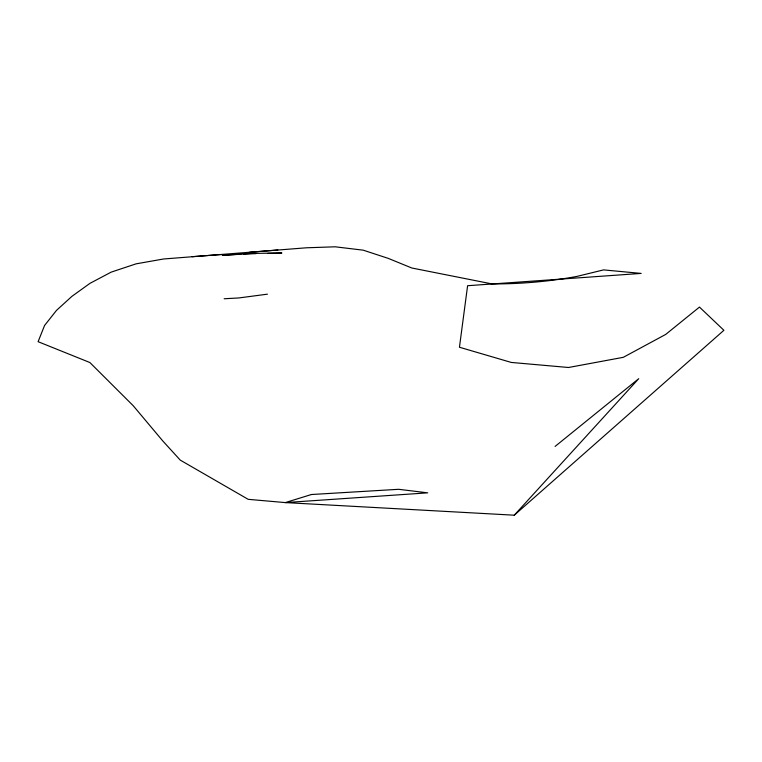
<?xml version="1.0" encoding="UTF-8"?>
<svg xmlns="http://www.w3.org/2000/svg" width="762" height="762" viewBox="0 0 762 762"><rect width="100%" height="100%" fill="white"/><g stroke="black" fill="none" stroke-linecap="round" stroke-linejoin="round"><path stroke-width="1.14" d="M514.264 515.198L723.9 330.298L699.468 307.086L665.702 334.423L623.287 357.33L568.509 367.494L511.292 362.436L459.448 347.243L467.601 285.712L641.156 273.415L603.58 269.891L577.063 276.387A270.339 156.077 0 0 1 491.957 283.912L411.766 267.986L388.229 258.366L363.226 250.174L335.175 246.802L306.438 247.793L163.611 258.985L136.093 263.843L111.176 272.129L89.945 283.359L71.933 296.332L56.502 310.382L44.548 325.507L38.1 341.69L89.887 362.531L133.207 405.708L162.801 440.969L180.232 460.096L248.183 499.329L285.302 502.587L514.264 515.198L638.727 378.685L555.088 446.427M267.452 294.161L238.801 297.952L224.152 298.761M249.307 252.308L277.863 249.984M192.148 256.68L220.742 254.556M240.897 254.232L222.228 255.327L251.965 253.413L281.873 253.032L267.814 253.355M243.23 254.098L256.099 253.632M311.429 494.519L285.302 502.587L427.711 492.843L398.669 489.299L311.429 494.519"/></g></svg>
